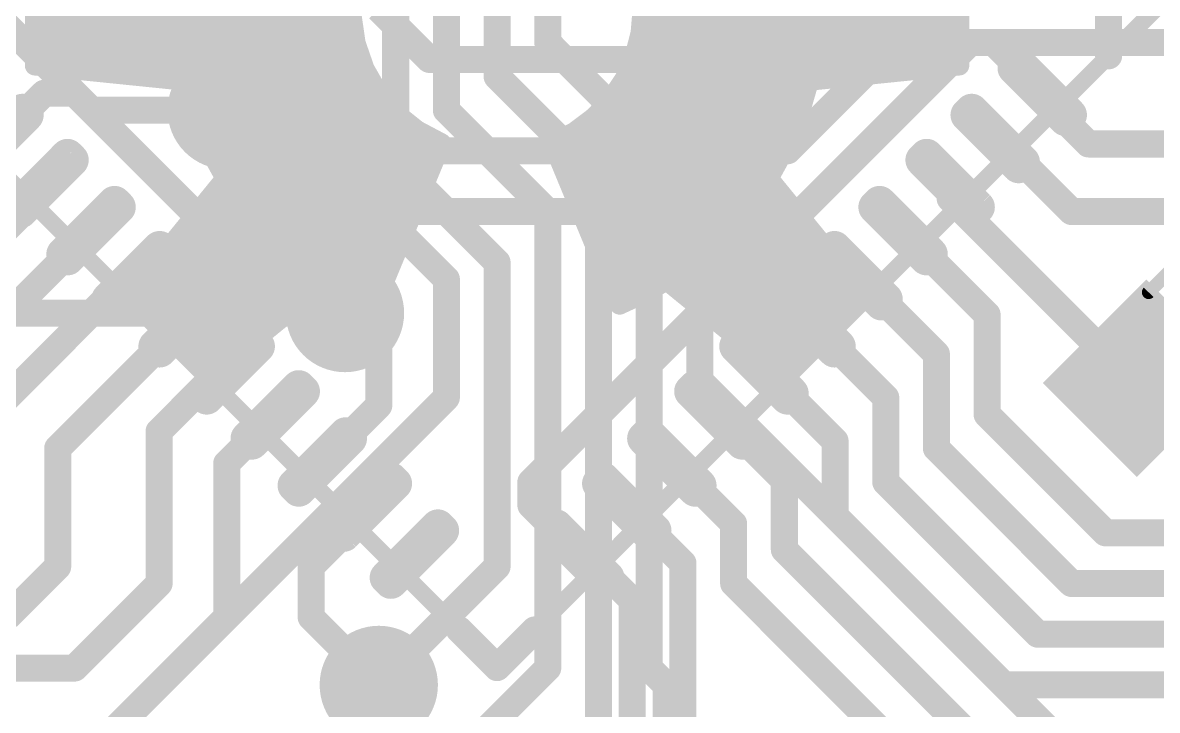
# Model space of a CAD drawing. Extents: x -20 to 87, y -16 to 68.
# Drawn here: x 9.13 to 17.66, y 15.05 to 20.22 of the extents above; entities that cross this region are included whole.
import ezdxf

# ---------------------------------------------------------------- set-up
doc = ezdxf.new("R2010")
doc.units = 0
for name, color, linetype in [('1', 12, 'CONTINUOUS'), ('16', 132, 'CONTINUOUS'), ('18', 110, 'CONTINUOUS'), ('21', 41, 'CONTINUOUS'), ('22', 40, 'CONTINUOUS'), ('51', 53, 'CONTINUOUS')]:
    doc.layers.add(name, color=color, linetype=linetype)

# ---------------------------------------------------------------- blocks, each defined once
blk = doc.blocks.new('RECT')
blk.add_solid([(-0.5, -0.5), (0.5, -0.5), (-0.5, 0.5), (0.5, 0.5)])
blk = doc.blocks.new('RECT128000X48000R85')
at = {"const_width": 0.1275}
blk.add_lwpolyline([(0.3362, -0.0225), (0.3362, 0.0225, 0.4142), (0.2725, 0.0863), (-0.2725, 0.0863, 0.4142), (-0.3362, 0.0225), (-0.3362, -0.0225, 0.4142), (-0.2725, -0.0863), (0.2725, -0.0863, 0.4142)], format="xyb", close=True, dxfattribs=at)
blk.add_solid([(-0.2979, -0.0479), (0.2979, -0.0479), (-0.2979, 0.0479), (0.2979, 0.0479)])
blk = doc.blocks.new('ROUNDV')
at = {"const_width": 0.5}
blk.add_lwpolyline([(0, -0.25, 1), (0, 0.25, 1), (0, -0.25)], format="xyb", dxfattribs=at)

msp = doc.modelspace()

# ---------------------------------------------------------------- linework, layer by layer
at = {"layer": '1', "const_width": 0.2032}
for points in [[(14.8844, 19.2532), (16.0782, 20.447)], [(11.811, 20.32), (12.192, 19.939)], [(14.351, 19.939), (14.478, 20.066)], [(14.478, 20.066), (14.732, 20.066)], [(15.3772, 19.1872), (16.256, 20.066)], [(16.4298, 20.066), (16.256, 20.066)], [(16.7971, 19.6986), (16.4298, 20.066)], [(12.192, 19.939), (14.351, 19.939)], [(8.9564, 19.3451), (9.2963, 19.685)], [(9.2963, 19.685), (9.525, 19.685)], [(10.414, 18.796), (9.525, 19.685)], [(16.7971, 19.6986), (16.7971, 19.6519)], [(16.7971, 19.6519), (17.145, 19.304)], [(10.668, 19.558), (10.9728, 19.2532)], [(16.4436, 19.3451), (16.4689, 19.3451)], [(16.4689, 19.3451), (17.018, 18.796)], [(17.145, 19.304), (18.034, 19.304)], [(10.9728, 19.2532), (14.8844, 19.2532)], [(14.478, 18.288), (15.3772, 19.1872)], [(15.3772, 19.1872), (15.3771, 19.1872)], [(9.295, 19.0065), (9.295, 18.947)], [(16.105, 19.0065), (16.105, 18.895)], [(9.295, 18.947), (8.89, 18.542)], [(17.5, 17.5), (16.105, 18.895)], [(13.97, 18.796), (10.414, 18.796)], [(14.478, 18.288), (13.97, 18.796)], [(17.018, 18.796), (18.6961, 18.796)], [(9.6486, 18.6486), (9, 18)], [(9.6486, 18.6529), (9.6359, 18.6529)], [(9.6486, 18.6529), (9.6486, 18.6486)], [(15.7514, 18.6529), (16.383, 18.0213)], [(9.9323, 18.3143), (8.509, 16.891)], [(9.9872, 18.3143), (9.9323, 18.3143)], [(12.954, 16.764), (14.478, 18.288)], [(15.4128, 18.3143), (15.4128, 18.3142)], [(15.4128, 18.3142), (16.002, 17.725)], [(11.557, 18.034), (11.684, 17.907)], [(11.811, 17.78), (11.557, 18.034)], [(16.383, 18.0213), (16.383, 17.272)], [(10.3407, 17.9607), (9.398, 17.018)], [(15.0593, 17.9607), (15.0593, 17.9606)], [(15.0593, 17.9606), (15.621, 17.3989)], [(11.811, 17.3396), (11.811, 17.78)], [(16.002, 17.018), (16.002, 17.725)], [(10.6222, 17.6072), (10.16, 17.145)], [(10.6943, 17.6072), (10.6222, 17.6072)], [(14.7057, 17.6072), (14.7057, 17.6071)], [(14.7057, 17.6071), (15.24, 17.0728)], [(17.544, 17.544), (17.5, 17.5)], [(17.8159, 17.272), (17.544, 17.544)], [(15.621, 17.3989), (15.621, 16.764)], [(11.3865, 16.915), (11.811, 17.3396)], [(11.0329, 17.2686), (10.668, 16.9037)], [(14.3671, 17.2686), (14.859, 16.7767)], [(17.272, 16.383), (16.383, 17.272)], [(10.16, 17.145), (10.16, 16.002)], [(15.24, 17.0728), (15.24, 16.51)], [(9.398, 16.129), (9.398, 17.018)], [(17.018, 16.002), (16.002, 17.018)], [(10.668, 16.9037), (10.668, 15.748)], [(14.0135, 16.915), (14.478, 16.4506)], [(12.954, 16.5902), (12.954, 16.764)], [(14.859, 16.7767), (14.859, 16.256)], [(15.621, 16.764), (16.764, 15.621)], [(11.7251, 16.5764), (11.7251, 16.5167)], [(13.3214, 16.2229), (12.954, 16.5902)], [(13.6749, 16.5764), (14.097, 16.1543)], [(11.6907, 16.5167), (11.303, 16.129)], [(11.7251, 16.5167), (11.6907, 16.5167)], [(14.478, 16.002), (14.478, 16.4506)], [(15.24, 16.51), (16.51, 15.24)], [(22.098, 16.383), (17.272, 16.383)], [(13.3214, 16.2229), (13.3214, 16.1629)], [(14.859, 16.256), (16.256, 14.859)], [(9.017, 15.748), (9.398, 16.129)], [(11.303, 16.129), (11.303, 15.748)], [(13.3214, 16.1629), (13.3553, 16.129)], [(13.3553, 16.129), (13.462, 16.129)], [(13.462, 16.129), (13.716, 15.875)], [(14.097, 13.716), (14.097, 16.1543)], [(9.525, 15.367), (10.16, 16.002)], [(16.002, 14.478), (14.478, 16.002)], [(22.86, 16.002), (17.018, 16.002)], [(13.716, 15.875), (13.716, 14.859)], [(10.668, 15.748), (9.779, 14.859)], [(11.303, 15.748), (11.811, 15.24)], [(16.764, 15.621), (22.479, 15.621)], [(5.207, 15.367), (9.525, 15.367)], [(16.51, 15.24), (20.32, 15.24)]]:
    msp.add_lwpolyline(points, dxfattribs=at)
at = {"layer": '1', "const_width": 0.1016}
for points in [[(14.478, 20.1168, 1), (14.478, 20.0152)], [(14.5139, 20.0301, 1), (14.4421, 20.1019)], [(14.732, 20.0152, 1), (14.732, 20.1168)], [(16.256, 20.1168, 1), (16.256, 20.0152)], [(16.2919, 20.0301, 1), (16.2201, 20.1019)], [(16.4657, 20.1019, 1), (16.3938, 20.0301)], [(16.4298, 20.0152, 1), (16.4298, 20.1168)], [(12.192, 19.9898, 1), (12.192, 19.8882)], [(14.351, 19.8882, 1), (14.351, 19.9898)], [(12.1561, 19.9031, 1), (12.2279, 19.9749)], [(14.3151, 19.9749, 1), (14.3869, 19.9031)], [(9.2963, 19.7358, 1), (9.2963, 19.6342)], [(9.3323, 19.6491, 1), (9.2604, 19.7209)], [(9.5609, 19.7209, 1), (9.4891, 19.6491)], [(9.525, 19.6342, 1), (9.525, 19.7358)], [(16.8479, 19.6986, 1), (16.7463, 19.6986)], [(16.7612, 19.6627, 1), (16.8331, 19.7345)], [(16.8331, 19.6878, 1), (16.7612, 19.6159)], [(16.7463, 19.6519, 1), (16.8479, 19.6519)], [(10.7039, 19.5939, 1), (10.6321, 19.5221)], [(16.4436, 19.3959, 1), (16.4436, 19.2943)], [(16.5049, 19.381, 1), (16.433, 19.3091)], [(16.4689, 19.2943, 1), (16.4689, 19.3959)], [(17.145, 19.3548, 1), (17.145, 19.2532)], [(17.1091, 19.2681, 1), (17.1809, 19.3399)], [(10.9728, 19.304, 1), (10.9728, 19.2024)], [(10.9369, 19.2173, 1), (11.0087, 19.2891)], [(14.8485, 19.2891, 1), (14.9203, 19.2173)], [(14.8844, 19.2024, 1), (14.8844, 19.304)], [(15.3771, 19.238, 1), (15.3771, 19.1364)], [(15.3413, 19.2231, 1), (15.4131, 19.1513)], [(15.4131, 19.1513, 1), (15.3413, 19.2231)], [(15.3772, 19.1364, 1), (15.3772, 19.238)], [(9.3458, 19.0065, 1), (9.2442, 19.0065)], [(16.1558, 19.0065, 1), (16.0542, 19.0065)], [(9.3309, 18.9111, 1), (9.2591, 18.9829)], [(9.2442, 18.947, 1), (9.3458, 18.947)], [(16.1409, 18.9309, 1), (16.0691, 18.8591)], [(16.0542, 18.895, 1), (16.1558, 18.895)], [(10.414, 18.8468, 1), (10.414, 18.7452)], [(10.3781, 18.7601, 1), (10.4499, 18.8319)], [(14.0059, 18.8319, 1), (13.9341, 18.7601)], [(13.97, 18.7452, 1), (13.97, 18.8468)], [(17.018, 18.8468, 1), (17.018, 18.7452)], [(16.9821, 18.7601, 1), (17.0539, 18.8319)], [(9.6359, 18.7037, 1), (9.6359, 18.6021)], [(9.6994, 18.6529, 1), (9.5978, 18.6529)], [(9.5978, 18.6486, 1), (9.6994, 18.6486)], [(9.6845, 18.6127, 1), (9.6127, 18.6845)], [(9.6486, 18.6021, 1), (9.6486, 18.7037)], [(15.7873, 18.6888, 1), (15.7155, 18.617)], [(9.9323, 18.3651, 1), (9.9323, 18.2635)], [(9.9682, 18.2784, 1), (9.8964, 18.3502)], [(9.9872, 18.2635, 1), (9.9872, 18.3651)], [(14.4421, 18.3239, 1), (14.5139, 18.2521)], [(14.5139, 18.2521, 1), (14.4421, 18.3239)], [(14.4421, 18.2521, 1), (14.5139, 18.3239)], [(15.4636, 18.3143, 1), (15.362, 18.3143)], [(15.4487, 18.3501, 1), (15.3769, 18.2783)], [(15.362, 18.3142, 1), (15.4636, 18.3142)], [(11.5929, 18.0699, 1), (11.5211, 17.9981)], [(11.5929, 18.0699, 1), (11.5211, 17.9981)], [(16.4338, 18.0213, 1), (16.3322, 18.0213)], [(16.3471, 17.9854, 1), (16.4189, 18.0572)], [(10.3767, 17.9248, 1), (10.3048, 17.9967)], [(11.6481, 17.8711, 1), (11.7199, 17.9429)], [(15.0952, 17.9966, 1), (15.0233, 17.9247)], [(15.1101, 17.9607, 1), (15.0085, 17.9607)], [(15.0085, 17.9606, 1), (15.1101, 17.9606)], [(11.8618, 17.78, 1), (11.7602, 17.78)], [(11.7751, 17.7441, 1), (11.8469, 17.8159)], [(16.0528, 17.725, 1), (15.9512, 17.725)], [(15.9661, 17.6891, 1), (16.0379, 17.7609)], [(10.6222, 17.658, 1), (10.6222, 17.5564)], [(10.6581, 17.5713, 1), (10.5863, 17.6431)], [(10.6943, 17.5564, 1), (10.6943, 17.658)], [(14.7565, 17.6072, 1), (14.6549, 17.6072)], [(14.7416, 17.643, 1), (14.6698, 17.5712)], [(14.6549, 17.6071, 1), (14.7565, 17.6071)], [(17.4641, 17.5359, 1), (17.5359, 17.4641)], [(17.4641, 17.4641, 1), (17.5359, 17.5359)], [(17.5799, 17.5799, 1), (17.508, 17.508)], [(17.5799, 17.508, 1), (17.508, 17.5799)], [(15.6718, 17.3989, 1), (15.5702, 17.3989)], [(15.5851, 17.363, 1), (15.6569, 17.4348)], [(11.8469, 17.3036, 1), (11.7751, 17.3755)], [(11.0688, 17.2327, 1), (10.997, 17.3045)], [(11.7602, 17.3396, 1), (11.8618, 17.3396)], [(14.403, 17.3045, 1), (14.3312, 17.2327)], [(16.4189, 17.3079, 1), (16.3471, 17.2361)], [(16.3322, 17.272, 1), (16.4338, 17.272)], [(10.2108, 17.145, 1), (10.1092, 17.145)], [(10.1241, 17.1809, 1), (10.1959, 17.1091)], [(15.2908, 17.0728, 1), (15.1892, 17.0728)], [(15.2041, 17.0369, 1), (15.2759, 17.1087)], [(9.4488, 17.018, 1), (9.3472, 17.018)], [(9.3621, 17.0539, 1), (9.4339, 16.9821)], [(16.0379, 17.0539, 1), (15.9661, 16.9821)], [(15.9512, 17.018, 1), (16.0528, 17.018)], [(10.7188, 16.9037, 1), (10.6172, 16.9037)], [(10.6321, 16.9396, 1), (10.7039, 16.8678)], [(11.3505, 16.9509, 1), (11.4224, 16.8791)], [(14.0495, 16.9509, 1), (13.9776, 16.8791)], [(13.0048, 16.764, 1), (12.9032, 16.764)], [(12.9181, 16.7999, 1), (12.9899, 16.7281)], [(14.9098, 16.7767, 1), (14.8082, 16.7767)], [(14.8231, 16.7407, 1), (14.8949, 16.8126)], [(15.6569, 16.7999, 1), (15.5851, 16.7281)], [(15.5702, 16.764, 1), (15.6718, 16.764)], [(11.7759, 16.5764, 1), (11.6743, 16.5764)], [(12.9899, 16.6262, 1), (12.9181, 16.5543)], [(12.9032, 16.5902, 1), (13.0048, 16.5902)], [(13.7109, 16.6123, 1), (13.639, 16.5405)], [(11.6907, 16.5675, 1), (11.6907, 16.4659)], [(11.7266, 16.4807, 1), (11.6547, 16.5526)], [(11.6743, 16.5167, 1), (11.7759, 16.5167)], [(11.7251, 16.4659, 1), (11.7251, 16.5675)], [(14.5288, 16.4506, 1), (14.4272, 16.4506)], [(15.2759, 16.5459, 1), (15.2041, 16.4741)], [(15.1892, 16.51, 1), (15.2908, 16.51)], [(14.4421, 16.4146, 1), (14.5139, 16.4865)], [(17.272, 16.4338, 1), (17.272, 16.3322)], [(17.2361, 16.3471, 1), (17.3079, 16.4189)], [(13.3722, 16.2229, 1), (13.2706, 16.2229)], [(13.2855, 16.1869, 1), (13.3573, 16.2588)], [(14.8949, 16.2919, 1), (14.8231, 16.2201)], [(14.8082, 16.256, 1), (14.9098, 16.256)], [(9.4339, 16.0931, 1), (9.3621, 16.1649)], [(11.3538, 16.129, 1), (11.2522, 16.129)], [(11.2671, 16.1649, 1), (11.3389, 16.0931)], [(13.3573, 16.1988, 1), (13.2855, 16.127)], [(13.2706, 16.1629, 1), (13.3722, 16.1629)], [(13.3553, 16.1798, 1), (13.3553, 16.0782)], [(13.3194, 16.0931, 1), (13.3912, 16.1649)], [(13.4979, 16.1649, 1), (13.4261, 16.0931)], [(13.462, 16.0782, 1), (13.462, 16.1798)], [(14.1478, 16.1543, 1), (14.0462, 16.1543)], [(14.0611, 16.1184, 1), (14.1329, 16.1903)], [(9.3472, 16.129, 1), (9.4488, 16.129)], [(10.1092, 16.002, 1), (10.2108, 16.002)], [(10.1959, 15.9661, 1), (10.1241, 16.0379)], [(14.5139, 16.0379, 1), (14.4421, 15.9661)], [(14.4272, 16.002, 1), (14.5288, 16.002)], [(17.018, 16.0528, 1), (17.018, 15.9512)], [(16.9821, 15.9661, 1), (17.0539, 16.0379)], [(13.7668, 15.875, 1), (13.6652, 15.875)], [(13.6801, 15.8391, 1), (13.7519, 15.9109)], [(10.6172, 15.748, 1), (10.7188, 15.748)], [(10.7039, 15.7121, 1), (10.6321, 15.7839)], [(11.3389, 15.7839, 1), (11.2671, 15.7121)], [(11.2522, 15.748, 1), (11.3538, 15.748)], [(16.764, 15.6718, 1), (16.764, 15.5702)], [(16.7281, 15.5851, 1), (16.7999, 15.6569)], [(9.4891, 15.4029, 1), (9.5609, 15.3311)], [(9.525, 15.3162, 1), (9.525, 15.4178)], [(11.7751, 15.2041, 1), (11.8469, 15.2759)], [(16.51, 15.2908, 1), (16.51, 15.1892)], [(16.4741, 15.2041, 1), (16.5459, 15.2759)]]:
    msp.add_lwpolyline(points, format="xyb", dxfattribs=at)
at = {"layer": '16', "const_width": 0.2032}
for points in [[(11.938, 19.177), (11.938, 21.971)], [(12.319, 19.558), (12.319, 21.717)], [(12.7, 19.812), (12.7, 21.463)], [(13.081, 20.066), (13.081, 21.209)], [(8.128, 21.082), (9.652, 19.558)], [(11.43, 19.177), (11.43, 20.828)], [(13.97, 19.812), (13.97, 20.574)], [(13.843, 19.304), (13.081, 20.066)], [(14.732, 20.066), (21.336, 20.066)], [(13.462, 19.05), (12.7, 19.812)], [(14.224, 19.558), (13.97, 19.812)], [(9.652, 19.558), (10.668, 19.558)], [(13.081, 18.796), (12.319, 19.558)], [(14.224, 17.526), (14.224, 19.558)], [(13.843, 15.367), (13.843, 19.304)], [(12.319, 18.288), (11.43, 19.177)], [(11.938, 19.177), (12.7, 18.415)], [(13.462, 13.462), (13.462, 19.05)], [(13.081, 15.367), (13.081, 18.796)], [(12.7, 18.415), (12.7, 16.129)], [(12.319, 17.399), (12.319, 18.288)], [(6.096, 18.034), (11.557, 18.034)], [(16.891, 14.859), (14.224, 17.526)], [(9.652, 14.732), (12.319, 17.399)], [(12.7, 16.129), (11.811, 15.24)], [(11.43, 13.716), (13.081, 15.367)], [(13.97, 15.24), (13.843, 15.367)], [(13.97, 11.43), (13.97, 15.24)]]:
    msp.add_lwpolyline(points, dxfattribs=at)
at = {"layer": '16', "const_width": 0.1016}
for points in [[(13.1169, 20.1019, 1), (13.0451, 20.0301)], [(14.732, 20.1168, 1), (14.732, 20.0152)], [(13.0302, 20.066, 1), (13.1318, 20.066)], [(12.7359, 19.8479, 1), (12.6641, 19.7761)], [(14.0059, 19.8479, 1), (13.9341, 19.7761)], [(12.6492, 19.812, 1), (12.7508, 19.812)], [(13.9192, 19.812, 1), (14.0208, 19.812)], [(9.652, 19.6088, 1), (9.652, 19.5072)], [(9.6161, 19.5221, 1), (9.6879, 19.5939)], [(10.668, 19.5072, 1), (10.668, 19.6088)], [(12.3549, 19.5939, 1), (12.2831, 19.5221)], [(14.2748, 19.558, 1), (14.1732, 19.558)], [(14.1881, 19.5221, 1), (14.2599, 19.5939)], [(12.2682, 19.558, 1), (12.3698, 19.558)], [(13.8938, 19.304, 1), (13.7922, 19.304)], [(13.8071, 19.2681, 1), (13.8789, 19.3399)], [(11.4659, 19.2129, 1), (11.3941, 19.1411)], [(11.9739, 19.2129, 1), (11.9021, 19.1411)], [(11.3792, 19.177, 1), (11.4808, 19.177)], [(11.8872, 19.177, 1), (11.9888, 19.177)], [(13.5128, 19.05, 1), (13.4112, 19.05)], [(13.4261, 19.0141, 1), (13.4979, 19.0859)], [(13.1318, 18.796, 1), (13.0302, 18.796)], [(13.0451, 18.7601, 1), (13.1169, 18.8319)], [(12.7508, 18.415, 1), (12.6492, 18.415)], [(12.6641, 18.3791, 1), (12.7359, 18.4509)], [(12.3698, 18.288, 1), (12.2682, 18.288)], [(12.2831, 18.2521, 1), (12.3549, 18.3239)], [(11.557, 17.9832, 1), (11.557, 18.0848)], [(14.2599, 17.5619, 1), (14.1881, 17.4901)], [(14.1732, 17.526, 1), (14.2748, 17.526)], [(12.3549, 17.3631, 1), (12.2831, 17.4349)], [(12.2682, 17.399, 1), (12.3698, 17.399)], [(12.7359, 16.0931, 1), (12.6641, 16.1649)], [(12.6492, 16.129, 1), (12.7508, 16.129)], [(13.1169, 15.3311, 1), (13.0451, 15.4029)], [(13.8789, 15.4029, 1), (13.8071, 15.3311)], [(13.0302, 15.367, 1), (13.1318, 15.367)], [(13.7922, 15.367, 1), (13.8938, 15.367)], [(11.7751, 15.2759, 1), (11.8469, 15.2041)], [(14.0208, 15.24, 1), (13.9192, 15.24)], [(13.9341, 15.2041, 1), (14.0059, 15.2759)]]:
    msp.add_lwpolyline(points, format="xyb", dxfattribs=at)
at = {"layer": '21', "const_width": 0.2032}
for points in [[(17.2962, 19.9664), (17.2962, 20.6736)], [(12.4172, 15.6531), (12.7, 15.3703)], [(12.7, 15.3703), (12.9828, 15.6531)]]:
    msp.add_lwpolyline(points, dxfattribs=at)
at = {"layer": '21', "const_width": 0.1016}
for points in [[(17.2454, 19.9664, 1), (17.347, 19.9664)], [(12.4531, 15.689, 1), (12.3812, 15.6172)], [(13.0188, 15.6172, 1), (12.9469, 15.689)], [(12.6641, 15.4062, 1), (12.7359, 15.3343)], [(12.6641, 15.3343, 1), (12.7359, 15.4062)]]:
    msp.add_lwpolyline(points, format="xyb", dxfattribs=at)
at = {"layer": '22', "const_width": 0.15}
for points in [[(9.2261, 19.8935), (9.2261, 20.7465)], [(16.1739, 20.7465), (16.1739, 19.8935)], [(11.6164, 20.469), (11.6077, 20.264)], [(13.7784, 20.1368), (13.7938, 20.32)], [(9.2261, 20.25), (11.6097, 20.25)], [(11.6077, 20.264), (11.6373, 20.0611)], [(13.7879, 20.25), (16.1739, 20.25)], [(13.7324, 19.9588), (13.7784, 20.1368)], [(9.2261, 20.1), (11.6316, 20.1)], [(11.6373, 20.0611), (11.7044, 19.8672)], [(13.7689, 20.1), (16.1739, 20.1)], [(9.2261, 19.95), (11.6757, 19.95)], [(10.3554, 19.7787), (9.2261, 19.8935)], [(13.6573, 19.7909), (13.7324, 19.9588)], [(13.7285, 19.95), (16.1739, 19.95)], [(16.1739, 19.8935), (15.0446, 19.7787)], [(10.1459, 19.8), (11.7429, 19.8)], [(11.7044, 19.8672), (11.8064, 19.6893)], [(13.6614, 19.8), (15.2541, 19.8)], [(10.4294, 19.5234), (10.3554, 19.7787)], [(13.5552, 19.638), (13.6573, 19.7909)], [(15.0446, 19.7787), (14.9706, 19.5234)], [(10.3927, 19.65), (11.8401, 19.65)], [(11.8064, 19.6893), (11.9399, 19.5335)], [(13.4289, 19.5044), (13.5552, 19.638)], [(13.5632, 19.65), (15.0073, 19.65)], [(10.5311, 19.2778), (10.4294, 19.5234)], [(10.4391, 19.5), (11.9818, 19.5)], [(11.9399, 19.5335), (12.1001, 19.4054)], [(13.282, 19.3939), (13.4289, 19.5044)], [(13.423, 19.5), (14.9609, 19.5)], [(14.9706, 19.5234), (14.8689, 19.2778)], [(12.1001, 19.4054), (12.2814, 19.3095)], [(13.1186, 19.3095), (13.282, 19.3939)], [(10.5012, 19.35), (12.2049, 19.35)], [(12.2814, 19.3095), (11.7791, 18.0969)], [(13.6209, 18.0969), (13.1186, 19.3095)], [(13.197, 19.35), (14.8988, 19.35)], [(10.6593, 19.0449), (10.5311, 19.2778)], [(10.5739, 19.2), (12.236, 19.2)], [(13.164, 19.2), (14.8261, 19.2)], [(14.8689, 19.2778), (14.7407, 19.0449)], [(9.942, 18.1652), (10.6593, 19.0449)], [(10.6565, 19.05), (12.1739, 19.05)], [(13.2261, 19.05), (14.7435, 19.05)], [(14.7407, 19.0449), (15.458, 18.1652)], [(10.5411, 18.9), (12.1118, 18.9)], [(13.2882, 18.9), (14.8589, 18.9)], [(10.4188, 18.75), (12.0496, 18.75)], [(13.3504, 18.75), (14.9812, 18.75)], [(10.2965, 18.6), (11.9875, 18.6)], [(13.4125, 18.6), (15.1035, 18.6)], [(10.1742, 18.45), (11.9254, 18.45)], [(13.4746, 18.45), (15.2258, 18.45)], [(10.0519, 18.3), (11.8632, 18.3)], [(11.4249, 18.2793), (10.5452, 17.562)], [(11.5982, 18.1808), (11.4249, 18.2793)], [(13.5368, 18.3), (15.3481, 18.3)], [(13.9751, 18.2793), (13.8018, 18.1808)], [(14.8548, 17.562), (13.9751, 18.2793)], [(11.7791, 18.0969), (11.5982, 18.1808)], [(13.8018, 18.1808), (13.6209, 18.0969)], [(10.5452, 17.562), (9.942, 18.1652)], [(9.9572, 18.15), (11.2663, 18.15)], [(11.6646, 18.15), (11.8011, 18.15)], [(13.5989, 18.15), (13.7354, 18.15)], [(14.1337, 18.15), (15.4428, 18.15)], [(15.458, 18.1652), (14.8548, 17.562)], [(10.1072, 18), (11.0824, 18)], [(14.3176, 18), (15.2928, 18)], [(10.2572, 17.85), (10.8984, 17.85)], [(14.5016, 17.85), (15.1428, 17.85)], [(10.4072, 17.7), (10.7144, 17.7)], [(14.6856, 17.7), (14.9928, 17.7)]]:
    msp.add_lwpolyline(points, dxfattribs=at)
at = {"layer": '22', "const_width": 0.075}
for points in [[(9.2261, 20.2875, 1), (9.2261, 20.2125)], [(11.5702, 20.2656, 1), (11.6451, 20.2624)], [(11.6097, 20.2125, 1), (11.6097, 20.2875)], [(13.7879, 20.2875, 1), (13.7879, 20.2125)], [(16.1739, 20.2125, 1), (16.1739, 20.2875)], [(13.8147, 20.1274, 1), (13.742, 20.1462)], [(9.2261, 20.1375, 1), (9.2261, 20.0625)], [(11.6728, 20.0733, 1), (11.6019, 20.0488)], [(11.6316, 20.0625, 1), (11.6316, 20.1375)], [(13.7689, 20.1375, 1), (13.7689, 20.0625)], [(13.741, 20.1399, 1), (13.8157, 20.1336)], [(16.1739, 20.0625, 1), (16.1739, 20.1375)], [(11.6002, 20.0557, 1), (11.6744, 20.0665)], [(9.2261, 19.9875, 1), (9.2261, 19.9125)], [(9.2299, 19.9308, 1), (9.2223, 19.8562)], [(11.6757, 19.9125, 1), (11.6757, 19.9875)], [(13.7285, 19.9875, 1), (13.7285, 19.9125)], [(13.6961, 19.9681, 1), (13.7687, 19.9494)], [(13.7667, 19.9434, 1), (13.6982, 19.9741)], [(16.1777, 19.8562, 1), (16.1701, 19.9308)], [(16.1739, 19.9125, 1), (16.1739, 19.9875)], [(9.1886, 19.8935, 1), (9.2636, 19.8935)], [(10.1459, 19.8375, 1), (10.1459, 19.7625)], [(11.7369, 19.8859, 1), (11.6718, 19.8486)], [(11.6689, 19.855, 1), (11.7398, 19.8795)], [(11.7429, 19.7625, 1), (11.7429, 19.8375)], [(13.6614, 19.8375, 1), (13.6614, 19.7625)], [(15.2541, 19.7625, 1), (15.2541, 19.8375)], [(16.1364, 19.8935, 1), (16.2114, 19.8935)], [(10.3914, 19.7891, 1), (10.3194, 19.7683)], [(10.3516, 19.7414, 1), (10.3592, 19.816)], [(13.6231, 19.8062, 1), (13.6916, 19.7756)], [(13.6885, 19.7701, 1), (13.6262, 19.8118)], [(15.0408, 19.816, 1), (15.0484, 19.7414)], [(15.0806, 19.7683, 1), (15.0086, 19.7891)], [(10.3927, 19.6875, 1), (10.3927, 19.6125)], [(11.8349, 19.7137, 1), (11.7779, 19.6649)], [(11.7739, 19.6706, 1), (11.8389, 19.7079)], [(11.8401, 19.6125, 1), (11.8401, 19.6875)], [(13.5632, 19.6875, 1), (13.5632, 19.6125)], [(13.5824, 19.6123, 1), (13.5279, 19.6638)], [(15.0073, 19.6125, 1), (15.0073, 19.6875)], [(13.524, 19.6589, 1), (13.5864, 19.6172)], [(10.464, 19.5377, 1), (10.3948, 19.509)], [(10.3934, 19.5129, 1), (10.4654, 19.5338)], [(10.4391, 19.5375, 1), (10.4391, 19.4625)], [(11.9633, 19.5628, 1), (11.9165, 19.5042)], [(11.9114, 19.5091, 1), (11.9684, 19.5579)], [(11.9818, 19.4625, 1), (11.9818, 19.5375)], [(13.423, 19.5375, 1), (13.423, 19.4625)], [(13.4016, 19.5302, 1), (13.4561, 19.4787)], [(13.4514, 19.4745, 1), (13.4063, 19.5344)], [(14.9346, 19.5338, 1), (15.0066, 19.5129)], [(15.0052, 19.509, 1), (14.936, 19.5377)], [(14.9609, 19.4625, 1), (14.9609, 19.5375)], [(12.1176, 19.4386, 1), (12.0826, 19.3723)], [(12.0767, 19.3761, 1), (12.1235, 19.4347)], [(13.2594, 19.4238, 1), (13.3045, 19.3639)], [(13.2992, 19.3606, 1), (13.2647, 19.4272)], [(10.5012, 19.3875, 1), (10.5012, 19.3125)], [(12.2049, 19.3125, 1), (12.2049, 19.3875)], [(12.316, 19.2951, 1), (12.2468, 19.3239)], [(12.2639, 19.2764, 1), (12.2989, 19.3426)], [(13.1532, 19.3239, 1), (13.084, 19.2951)], [(13.1014, 19.3428, 1), (13.1358, 19.2762)], [(13.197, 19.3875, 1), (13.197, 19.3125)], [(14.8988, 19.3125, 1), (14.8988, 19.3875)], [(10.564, 19.2959, 1), (10.4983, 19.2597)], [(10.4965, 19.2634, 1), (10.5658, 19.2921)], [(10.5739, 19.2375, 1), (10.5739, 19.1625)], [(12.236, 19.1625, 1), (12.236, 19.2375)], [(13.164, 19.2375, 1), (13.164, 19.1625)], [(14.8261, 19.1625, 1), (14.8261, 19.2375)], [(14.8342, 19.2921, 1), (14.9035, 19.2634)], [(14.9017, 19.2597, 1), (14.836, 19.2959)], [(10.6565, 19.0875, 1), (10.6565, 19.0125)], [(10.6884, 19.0212, 1), (10.6302, 19.0686)], [(12.1739, 19.0125, 1), (12.1739, 19.0875)], [(13.2261, 19.0875, 1), (13.2261, 19.0125)], [(14.7698, 19.0686, 1), (14.7116, 19.0212)], [(14.7435, 19.0125, 1), (14.7435, 19.0875)], [(10.6264, 19.0268, 1), (10.6922, 19.063)], [(14.7078, 19.063, 1), (14.7736, 19.0268)], [(10.5411, 18.9375, 1), (10.5411, 18.8625)], [(12.1118, 18.8625, 1), (12.1118, 18.9375)], [(13.2882, 18.9375, 1), (13.2882, 18.8625)], [(14.8589, 18.8625, 1), (14.8589, 18.9375)], [(10.4188, 18.7875, 1), (10.4188, 18.7125)], [(12.0496, 18.7125, 1), (12.0496, 18.7875)], [(13.3504, 18.7875, 1), (13.3504, 18.7125)], [(14.9812, 18.7125, 1), (14.9812, 18.7875)], [(10.2965, 18.6375, 1), (10.2965, 18.5625)], [(11.9875, 18.5625, 1), (11.9875, 18.6375)], [(13.4125, 18.6375, 1), (13.4125, 18.5625)], [(15.1035, 18.5625, 1), (15.1035, 18.6375)], [(10.1742, 18.4875, 1), (10.1742, 18.4125)], [(11.9254, 18.4125, 1), (11.9254, 18.4875)], [(13.4746, 18.4875, 1), (13.4746, 18.4125)], [(15.2258, 18.4125, 1), (15.2258, 18.4875)], [(10.0519, 18.3375, 1), (10.0519, 18.2625)], [(11.4434, 18.3119, 1), (11.4064, 18.2467)], [(11.4486, 18.2502, 1), (11.4012, 18.3084)], [(11.8632, 18.2625, 1), (11.8632, 18.3375)], [(13.5368, 18.3375, 1), (13.5368, 18.2625)], [(13.9988, 18.3084, 1), (13.9514, 18.2502)], [(13.9936, 18.2467, 1), (13.9566, 18.3119)], [(15.3481, 18.2625, 1), (15.3481, 18.3375)], [(11.614, 18.2148, 1), (11.5824, 18.1467)], [(11.5797, 18.1482, 1), (11.6168, 18.2134)], [(13.7832, 18.2134, 1), (13.8203, 18.1482)], [(13.8176, 18.1467, 1), (13.786, 18.2148)], [(9.9685, 18.1917, 1), (9.9155, 18.1387)], [(9.9129, 18.1889, 1), (9.9711, 18.1415)], [(9.9572, 18.1875, 1), (9.9572, 18.1125)], [(11.2663, 18.1125, 1), (11.2663, 18.1875)], [(11.6646, 18.1875, 1), (11.6646, 18.1125)], [(11.7633, 18.0629, 1), (11.7949, 18.1309)], [(11.8011, 18.1125, 1), (11.8011, 18.1875)], [(13.5989, 18.1875, 1), (13.5989, 18.1125)], [(13.6051, 18.1309, 1), (13.6367, 18.0629)], [(13.7354, 18.1125, 1), (13.7354, 18.1875)], [(14.1337, 18.1875, 1), (14.1337, 18.1125)], [(15.4289, 18.1415, 1), (15.4871, 18.1889)], [(15.4845, 18.1387, 1), (15.4315, 18.1917)], [(15.4428, 18.1125, 1), (15.4428, 18.1875)], [(11.7445, 18.1113, 1), (11.8137, 18.0825)], [(13.5863, 18.0825, 1), (13.6555, 18.1113)], [(10.1072, 18.0375, 1), (10.1072, 17.9625)], [(11.0824, 17.9625, 1), (11.0824, 18.0375)], [(14.3176, 18.0375, 1), (14.3176, 17.9625)], [(15.2928, 17.9625, 1), (15.2928, 18.0375)], [(10.2572, 17.8875, 1), (10.2572, 17.8125)], [(10.8984, 17.8125, 1), (10.8984, 17.8875)], [(14.5016, 17.8875, 1), (14.5016, 17.8125)], [(15.1428, 17.8125, 1), (15.1428, 17.8875)], [(10.4072, 17.7375, 1), (10.4072, 17.6625)], [(10.7144, 17.6625, 1), (10.7144, 17.7375)], [(14.6856, 17.7375, 1), (14.6856, 17.6625)], [(14.9928, 17.6625, 1), (14.9928, 17.7375)], [(10.5215, 17.5911, 1), (10.5689, 17.5329)], [(10.5187, 17.5355, 1), (10.5717, 17.5885)], [(14.8283, 17.5885, 1), (14.8813, 17.5355)], [(14.8311, 17.5329, 1), (14.8785, 17.5911)]]:
    msp.add_lwpolyline(points, format="xyb", dxfattribs=at)
at = {"layer": '51'}
for points, const_width in [([(7.7503, 20.32), (12.7, 15.3703)], 0.127), ([(12.7, 15.3703), (17.6497, 20.32)], 0.127), ([(18.1005, 18.693), (17.597, 18.1895)], 0.1016)]:
    msp.add_lwpolyline(points, dxfattribs=dict(at, const_width=const_width))
for points, const_width in [([(17.579, 18.2075, 1), (17.615, 18.1716)], 0.0508), ([(12.6775, 15.3927, 1), (12.7225, 15.3478)], 0.0635), ([(12.6775, 15.3478, 1), (12.7225, 15.3927)], 0.0635)]:
    msp.add_lwpolyline(points, format="xyb", dxfattribs=dict(at, const_width=const_width))

# ---------------------------------------------------------------- block references
at = {"layer": '1'}
for p, rotation in [((16.7971, 19.6986), 135), ((8.9564, 19.3451), 225), ((16.4436, 19.3451), 135), ((9.295, 19.0065), 225), ((16.105, 19.0065), 135), ((9.6486, 18.6529), 225), ((15.7514, 18.6529), 135), ((9.9872, 18.3143), 225), ((15.4128, 18.3143), 135), ((10.3407, 17.9607), 225), ((15.0593, 17.9607), 315), ((10.6943, 17.6072), 45), ((14.7057, 17.6072), 315), ((11.0329, 17.2686), 45), ((14.3671, 17.2686), 315), ((11.3865, 16.915), 45), ((14.0135, 16.915), 315), ((11.7251, 16.5764), 45), ((13.6749, 16.5764), 315), ((12.0786, 16.2229), 45), ((13.3214, 16.2229), 315)]:
    msp.add_blockref('RECT128000X48000R85', p, dxfattribs=dict(at, rotation=rotation))
at = {"layer": '1', "xscale": 1.1, "rotation": 225}
msp.add_blockref('RECT', (17.544, 17.544), dxfattribs=at)
at = {"layer": '18', "xscale": 0.889, "yscale": 0.889}
for p in [(14.732, 20.066), (14.732, 20.066), (10.668, 19.558), (10.668, 19.558), (11.557, 18.034), (11.557, 18.034), (11.811, 15.24), (11.811, 15.24)]:
    msp.add_blockref('ROUNDV', p, dxfattribs=at)
at = {"layer": '51', "xscale": 0.5001, "yscale": 0.95, "rotation": 225}
msp.add_blockref('RECT', (17.7383, 17.7311), dxfattribs=at)

doc.saveas('drawing.dxf')
